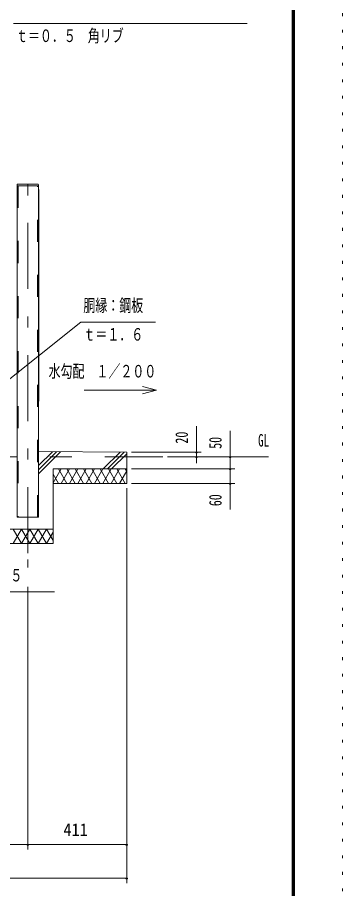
# Model space of a CAD drawing. Units: millimetres, scale not verified. Extents: x -34086 to 34091, y -14700 to 14700.
# Drawn here: x 29362 to 34091, y -4742 to 7920 of the extents above; entities that cross this region are included whole.
import ezdxf
from ezdxf.enums import TextEntityAlignment as Align

# ---------------------------------------------------------------- set-up
doc = ezdxf.new("R2010")
doc.units = ezdxf.units.MM
doc.header["$LTSCALE"] = 80
for name, pattern in [('USER2', [10, 4, -6]), ('USER3', [24, 12, -5, 2, -5]), ('USER4', [3, 0.5, -2.5])]:
    doc.linetypes.add(name, pattern=pattern)
for name, color, linetype, lineweight in [('0-6_2-02BOLD', 7, 'Continuous', 18), ('0-7_2-12HIDDEN', 3, 'USER2', 18), ('0-8_2-22CENTER', 3, 'USER3', 18), ('0-A_2-52DIM', 3, 'Continuous', 18), ('0-B_2-62HATCH', 2, 'Continuous', 18), ('0-C_F-F1PAPER', 5, 'Continuous', 18), ('0-D_F-E_J_ADD', 5, 'USER4', 18)]:
    doc.layers.add(name, color=color, linetype=linetype, lineweight=lineweight)
doc.styles.add('ＭＳ ゴシック', font='')
doc.styles.get('ＭＳ ゴシック').set_extended_font_data('MS Gothic')

msp = doc.modelspace()

# ---------------------------------------------------------------- linework, layer by layer
at = {"layer": '0-6_2-02BOLD'}
for p, q in [((29356.33, 5470.4), (29668.17, 5470.4)), ((29366.83, 5498.4), (29657.67, 5498.4)), ((29668.17, 5487.9), (29668.17, 657.9)), ((30950.75, 1602.9), (29668.17, 1609.28)), ((30950.75, 1532.9), (31475.75, 1532.9)), ((29879.85, 482.9), (29144.84, 482.9))]:
    msp.add_line(p, q, dxfattribs=at)
for points in [[(29668.27, 657.9), (29356.32, 657.9), (29356.33, 5487.9)], [(29668.17, 5417.9), (29675, 5417.9), (29675, 2343.5), (29668.17, 2343.5)], [(29879.85, 1147.9), (30950.75, 1147.9), (30950.75, 1602.9)], [(25315.75, 1357.9), (29144.84, 1357.9), (29144.84, 272.9), (29879.85, 272.9), (29879.85, 1357.9), (30950.75, 1357.9)]]:
    msp.add_lwpolyline(points, dxfattribs=at)
for centre, start, end in [((29366.83, 5487.9), 90, 180), ((29657.67, 5487.9), 0, 90)]:
    msp.add_arc(centre, 10.5, start, end, dxfattribs=at)
at = {"layer": '0-7_2-12HIDDEN'}
for p, q in [((29371.03, 5470.4), (29371.03, 657.9)), ((29653.48, 657.9), (29653.48, 5470.4)), ((29670.8, 5417.9), (29670.8, 2343.5)), ((30950.75, 1532.9), (16880.75, 1532.9))]:
    msp.add_line(p, q, dxfattribs=at)
at = {"layer": '0-8_2-22CENTER'}
msp.add_line((29512.25, 132.9), (29512.25, 5775.85), dxfattribs=at)
at = {"layer": '0-A_2-52DIM'}
for p, q in [((32700.75, 7832.9), (29305.75, 7832.9)), ((30285.75, 3492.9), (28890.92, 2381.95)), ((30285.75, 3492.91), (31370.75, 3492.91)), ((31384.74, 2502.02), (30334.74, 2502.02)), ((31965.75, 1438.97), (31965.75, 1980.9)), ((32455.75, 1910.9), (32455.75, 769.9)), ((31020.75, 1602.9), (32035.75, 1602.9)), ((33015.75, 1532.9), (31545.75, 1532.9)), ((31979.75, 1602.9), (31951.75, 1602.9)), ((31979.75, 1532.9), (31951.75, 1532.9)), ((32469.75, 1532.9), (32441.75, 1532.9)), ((32525.75, 1357.9), (31020.75, 1357.9)), ((32469.75, 1357.9), (32441.75, 1357.9)), ((31020.75, 1147.9), (32525.75, 1147.9)), ((32469.75, 1147.9), (32441.75, 1147.9)), ((30950.75, -4662.1), (30950.75, 1077.9)), ((29512.25, -77.35), (29512.25, 39.03)), ((29512.25, -357.1), (29512.25, -4172.1)), ((30950.75, -4102.1), (16880.75, -4102.1)), ((29526.25, -4102.1), (29498.25, -4102.1)), ((30964.75, -4102.1), (30936.75, -4102.1)), ((16880.75, -4592.1), (30950.75, -4592.1)), ((30964.75, -4592.1), (30936.75, -4592.1))]:
    msp.add_line(p, q, dxfattribs=at)
for points in [[(31181.89, 2556.37), (31384.74, 2502.02), (31181.89, 2447.67)], [(24794.75, 767.96), (27100.75, -427.1), (29900.74, -427.1)]]:
    msp.add_lwpolyline(points, dxfattribs=at)
for centre in [(31965.75, 1602.9), (31965.75, 1532.9), (32455.75, 1532.9), (32455.75, 1357.9), (32455.75, 1147.9), (29512.25, -4102.1), (30950.75, -4102.1), (30950.75, -4592.1)]:
    msp.add_arc(centre, 14, 180, 0, dxfattribs=at)
at = {"layer": '0-B_2-62HATCH'}
for p, q in [((29668.17, 1405.03), (29871.42, 1608.27)), ((29930.52, 1607.98), (29668.17, 1345.63)), ((29668.17, 1286.23), (29989.63, 1607.68)), ((30611, 1357.9), (30856.47, 1603.37)), ((30915.57, 1603.08), (30670.4, 1357.9)), ((30729.79, 1357.9), (30950.75, 1578.86)), ((29879.85, 1153.03), (29998.13, 1357.9)), ((29957.72, 1147.9), (29879.85, 1282.78)), ((29957.72, 1357.9), (30078.96, 1147.9)), ((30119.38, 1357.9), (29998.13, 1147.9)), ((30200.2, 1147.9), (30078.96, 1357.9)), ((30119.38, 1147.9), (30240.61, 1357.9)), ((30200.2, 1357.9), (30321.45, 1147.9)), ((30361.86, 1357.9), (30240.62, 1147.9)), ((30442.69, 1147.9), (30321.45, 1357.9)), ((30361.86, 1147.9), (30483.11, 1357.9)), ((30442.69, 1357.9), (30563.93, 1147.9)), ((30604.35, 1357.9), (30483.11, 1147.9)), ((30685.18, 1147.9), (30563.93, 1357.9)), ((30604.35, 1147.9), (30725.6, 1357.9)), ((30685.18, 1357.9), (30806.43, 1147.9)), ((30846.83, 1357.9), (30725.6, 1147.9)), ((30806.43, 1357.9), (30927.66, 1147.9)), ((30846.83, 1147.9), (30950.75, 1327.88)), ((30950.75, 1317.92), (30927.67, 1357.9)), ((29420.81, 272.9), (29299.56, 482.9)), ((29299.56, 272.9), (29420.81, 482.9))]:
    msp.add_line(p, q, dxfattribs=at)
for points in [[(29879.85, 317.83), (29784.54, 482.9), (29663.3, 272.9), (29542.06, 482.9), (29420.81, 272.9)], [(29420.81, 482.9), (29542.06, 272.9), (29663.3, 482.9), (29784.54, 272.9), (29879.85, 437.98)]]:
    msp.add_lwpolyline(points, dxfattribs=at)
at = {"layer": '0-C_F-F1PAPER'}
for points in [[(33390.86, -14000), (-6789.13, -14000), (-6789.13, 14140), (33390.86, 14140)], [(33387.36, -13996.5), (-6785.63, -13996.5), (-6785.63, 14136.5), (33387.36, 14136.5)], [(33383.86, -13993), (33383.86, 14133), (-6782.13, 14133), (-6782.13, -13993)], [(33380.36, -13989.5), (-6778.63, -13989.5), (-6778.63, 14129.5), (33380.36, 14129.5)], [(33376.86, -13986), (33376.86, 14126), (-6775.13, 14126), (-6775.13, -13986)], [(33373.36, -13982.5), (-6771.63, -13982.5), (-6771.63, 14122.5), (33373.36, 14122.5)], [(33369.86, -13979), (33369.86, 14119), (-6768.13, 14119), (-6768.13, -13979)], [(33366.37, -13975.5), (-6764.63, -13975.5), (-6764.63, 14115.5), (33366.37, 14115.5)], [(33362.86, -13972), (-6761.13, -13972), (-6761.13, 14112), (33362.86, 14112)], [(33359.36, -13968.5), (-6757.63, -13968.5), (-6757.63, 14108.5), (33359.36, 14108.5)], [(33355.86, -13965), (33355.86, 14105), (-6754.13, 14105), (-6754.13, -13965)]]:
    msp.add_lwpolyline(points, close=True, dxfattribs=at)
at = {"layer": '0-D_F-E_J_ADD'}
msp.add_lwpolyline([(34090.87, -14700), (-7489.13, -14700), (-7489.13, 14700), (34090.87, 14700)], close=True, dxfattribs=at)

# ---------------------------------------------------------------- texts
at = {"layer": '0-A_2-52DIM', "color": 7, "style": 'ＭＳ ゴシック'}
for s, width, p in [('ｔ＝０．５\u3000角リブ', 0.7, (29340.75, 7507.78)), ('胴縁：鋼板', 0.7, (30320.75, 3587.78)), ('ｔ＝１．６', 0.7, (30320.75, 3167.78)), ('水勾配\u3000１／２００', 0.7, (29814.59, 2631.89)), ('GL', 0.65, (32861.75, 1627.77)), ('ガセット：鋼板\u3000ｔ＝４．５', 0.7, (27170.75, -332.23)), ('411', 0.95, (30030.99, -4032.1))]:
    msp.add_text(s, height=182.3, dxfattribs=dict(at, width=width)).set_placement(p, align=Align.BOTTOM_LEFT)
at = {"layer": '0-A_2-52DIM', "color": 7, "style": 'ＭＳ ゴシック', "width": 0.7}
for s, p in [('20', (31895.75, 1725.65)), ('50', (32385.75, 1649.5)), ('60', (32385.75, 815.94))]:
    msp.add_text(s, height=182.3, rotation=90, dxfattribs=at).set_placement(p, align=Align.BOTTOM_LEFT)

doc.saveas('drawing.dxf')
